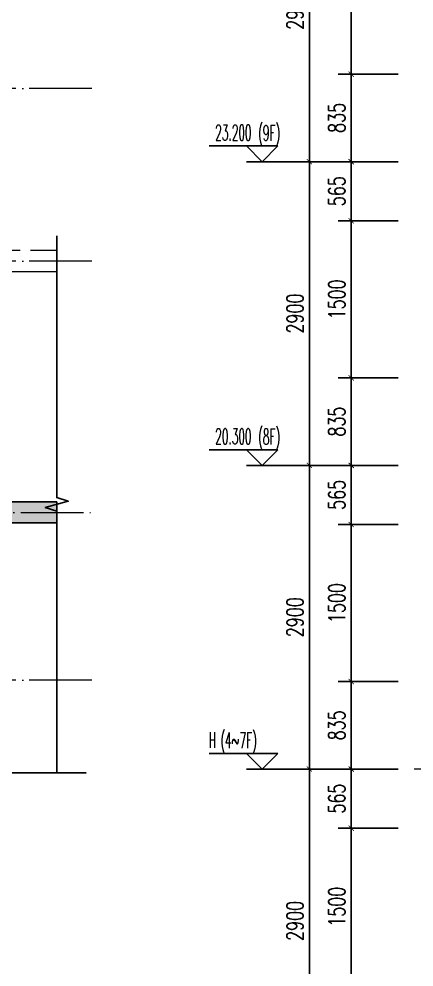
# Model space of a CAD drawing. Extents: x -812054 to 22247, y -644080 to 1003627.
# Drawn here: x -141102 to -137328, y -180211 to -171158 of the extents above; entities that cross this region are included whole.
import ezdxf

# ---------------------------------------------------------------- set-up
doc = ezdxf.new("R2010")
doc.units = 0
doc.header["$LTSCALE"] = 1000
doc.linetypes.add('DASH', pattern=[0.35, 0.25, -0.1])
doc.linetypes.add('DOTE', pattern=[2.42, 2, -0.2, 0.02, -0.2])
doc.layers.get('0').update_dxf_attribs({"linetype": 'CONTINUOUS'})
doc.layers.get('DEFPOINTS').update_dxf_attribs({"linetype": 'CONTINUOUS'})
for name, color, linetype in [('DIM_ELEV', 3, 'CONTINUOUS'), ('PUB_DIM', 3, 'CONTINUOUS'), ('PUB_TEXT', 2, 'CONTINUOUS'), ('S-L主梁线', 4, 'DASH'), ('S-Q墙填充', 252, 'CONTINUOUS'), ('S-Q墙实线', 6, 'CONTINUOUS'), ('THIN', 7, 'CONTINUOUS')]:
    doc.layers.add(name, color=color, linetype=linetype)
doc.layers.add('DOTE', color=19, linetype='DOTE', lineweight=9)
doc.styles.add('_TCH_DIM', font='SIMPLEX.shx', dxfattribs={"width": 0.7, "bigfont": 'GBCBIG.shx'})
doc.styles.add('_TCH_DIM_T3', font='SIMPLEX', dxfattribs={"width": 0.705882, "bigfont": 'GBCBIG'})
doc.dimstyles.new('_TCH_ARCH&&50', dxfattribs={"dimtxt": 157.5, "dimasz": 50, "dimexe": 125, "dimexo": 150, "dimgap": 58.75, "dimtad": 1, "dimdec": 0, "dimzin": 0, "dimdsep": 46, "dimtxsty": '_TCH_DIM_T3', "dimblk": 'ARCHTICK', "dimcen": 0.09, "dimclrt": 7, "dimazin": 0, "dimtfac": 1, "dimtdec": 0, "dimtix": 1, "dimtmove": 2, "dimatfit": 3, "dimldrblk": 'ARCHTICK', "dimfxl": 1, "dimtolj": 1, "dimtzin": 0, "dimarcsym": 0})

# ---------------------------------------------------------------- blocks, each defined once
blk = doc.blocks.new('_ArchTick')
at = {"color": 0, "linetype": 'ByBlock', "const_width": 0.15}
blk.add_lwpolyline([(-0.5, -0.5), (0.5, 0.5)], dxfattribs=at)
blk = doc.blocks.new('*D1235')
at = {"layer": 'DEFPOINTS', "color": 0, "transparency": 16777216}
for p in [(-137928.2, -178885.8), (-137328.2, -178885.8), (-137328.2, -180385.8)]:
    blk.add_point(p, dxfattribs=at)
at = {"layer": 'PUB_DIM', "color": 0, "lineweight": -2, "transparency": 16777216}
for p, q in [((-137478.2, -178885.8), (-138053.2, -178885.8)), ((-137928.2, -180385.8), (-137928.2, -178885.8)), ((-137478.2, -180385.8), (-138053.2, -180385.8))]:
    blk.add_line(p, q, dxfattribs=at)
at = {"layer": 'PUB_DIM', "color": 0, "lineweight": -2, "transparency": 16777216, "xscale": 50, "yscale": 50, "zscale": 50}
for p, rotation in [((-137928.2, -178885.8), 90), ((-137928.2, -180385.8), 270)]:
    blk.add_blockref('_ArchTick', p, dxfattribs=dict(at, rotation=rotation))
at = {"layer": 'PUB_DIM', "color": 7, "transparency": 16777216, "insert": (-138065.7, -179635.8), "char_height": 157.5, "attachment_point": 5, "rotation": 90, "style": '_TCH_DIM_T3'}
blk.add_mtext('\\A1;1500', dxfattribs=at)
blk = doc.blocks.new('*D1236')
at = {"layer": 'DEFPOINTS', "color": 0, "transparency": 16777216}
for p in [(-137928.2, -178320.8), (-137328.2, -178320.8), (-137328.2, -178885.8)]:
    blk.add_point(p, dxfattribs=at)
at = {"layer": 'PUB_DIM', "color": 0, "lineweight": -2, "transparency": 16777216}
for p, q in [((-137478.2, -178320.8), (-138053.2, -178320.8)), ((-137928.2, -178885.8), (-137928.2, -178320.8)), ((-137478.2, -178885.8), (-138053.2, -178885.8))]:
    blk.add_line(p, q, dxfattribs=at)
at = {"layer": 'PUB_DIM', "color": 0, "lineweight": -2, "transparency": 16777216, "xscale": 50, "yscale": 50, "zscale": 50}
for p, rotation in [((-137928.2, -178320.8), 90), ((-137928.2, -178885.8), 270)]:
    blk.add_blockref('_ArchTick', p, dxfattribs=dict(at, rotation=rotation))
at = {"layer": 'PUB_DIM', "color": 7, "transparency": 16777216, "insert": (-138065.7, -178603.3), "char_height": 157.5, "attachment_point": 5, "rotation": 90, "style": '_TCH_DIM_T3'}
blk.add_mtext('\\A1;565', dxfattribs=at)
blk = doc.blocks.new('*D1237')
at = {"layer": 'DEFPOINTS', "color": 0, "transparency": 16777216}
for p in [(-137928.2, -177485.8), (-137328.2, -177485.8), (-137328.2, -178320.8)]:
    blk.add_point(p, dxfattribs=at)
at = {"layer": 'PUB_DIM', "color": 0, "lineweight": -2, "transparency": 16777216}
for p, q in [((-137478.2, -177485.8), (-138053.2, -177485.8)), ((-137928.2, -178320.8), (-137928.2, -177485.8)), ((-137478.2, -178320.8), (-138053.2, -178320.8))]:
    blk.add_line(p, q, dxfattribs=at)
at = {"layer": 'PUB_DIM', "color": 0, "lineweight": -2, "transparency": 16777216, "xscale": 50, "yscale": 50, "zscale": 50}
for p, rotation in [((-137928.2, -177485.8), 90), ((-137928.2, -178320.8), 270)]:
    blk.add_blockref('_ArchTick', p, dxfattribs=dict(at, rotation=rotation))
at = {"layer": 'PUB_DIM', "color": 7, "transparency": 16777216, "insert": (-138065.7, -177903.3), "char_height": 157.5, "attachment_point": 5, "rotation": 90, "style": '_TCH_DIM_T3'}
blk.add_mtext('\\A1;835', dxfattribs=at)
blk = doc.blocks.new('*D1238')
at = {"layer": 'DEFPOINTS', "color": 0, "transparency": 16777216}
for p in [(-137928.2, -175985.8), (-137328.2, -175985.8), (-137328.2, -177485.8)]:
    blk.add_point(p, dxfattribs=at)
at = {"layer": 'PUB_DIM', "color": 0, "lineweight": -2, "transparency": 16777216}
for p, q in [((-137478.2, -175985.8), (-138053.2, -175985.8)), ((-137928.2, -177485.8), (-137928.2, -175985.8)), ((-137478.2, -177485.8), (-138053.2, -177485.8))]:
    blk.add_line(p, q, dxfattribs=at)
at = {"layer": 'PUB_DIM', "color": 0, "lineweight": -2, "transparency": 16777216, "xscale": 50, "yscale": 50, "zscale": 50}
for p, rotation in [((-137928.2, -175985.8), 90), ((-137928.2, -177485.8), 270)]:
    blk.add_blockref('_ArchTick', p, dxfattribs=dict(at, rotation=rotation))
at = {"layer": 'PUB_DIM', "color": 7, "transparency": 16777216, "insert": (-138065.7, -176735.8), "char_height": 157.5, "attachment_point": 5, "rotation": 90, "style": '_TCH_DIM_T3'}
blk.add_mtext('\\A1;1500', dxfattribs=at)
blk = doc.blocks.new('*D1239')
at = {"layer": 'DEFPOINTS', "color": 0, "transparency": 16777216}
for p in [(-137928.2, -175420.8), (-137328.2, -175420.8), (-137328.2, -175985.8)]:
    blk.add_point(p, dxfattribs=at)
at = {"layer": 'PUB_DIM', "color": 0, "lineweight": -2, "transparency": 16777216}
for p, q in [((-137478.2, -175420.8), (-138053.2, -175420.8)), ((-137928.2, -175985.8), (-137928.2, -175420.8)), ((-137478.2, -175985.8), (-138053.2, -175985.8))]:
    blk.add_line(p, q, dxfattribs=at)
at = {"layer": 'PUB_DIM', "color": 0, "lineweight": -2, "transparency": 16777216, "xscale": 50, "yscale": 50, "zscale": 50}
for p, rotation in [((-137928.2, -175420.8), 90), ((-137928.2, -175985.8), 270)]:
    blk.add_blockref('_ArchTick', p, dxfattribs=dict(at, rotation=rotation))
at = {"layer": 'PUB_DIM', "color": 7, "transparency": 16777216, "insert": (-138065.7, -175703.3), "char_height": 157.5, "attachment_point": 5, "rotation": 90, "style": '_TCH_DIM_T3'}
blk.add_mtext('\\A1;565', dxfattribs=at)
blk = doc.blocks.new('*D1240')
at = {"layer": 'DEFPOINTS', "color": 0, "transparency": 16777216}
for p in [(-137928.2, -174585.8), (-137328.2, -174585.8), (-137328.2, -175420.8)]:
    blk.add_point(p, dxfattribs=at)
at = {"layer": 'PUB_DIM', "color": 0, "lineweight": -2, "transparency": 16777216}
for p, q in [((-137478.2, -174585.8), (-138053.2, -174585.8)), ((-137928.2, -175420.8), (-137928.2, -174585.8)), ((-137478.2, -175420.8), (-138053.2, -175420.8))]:
    blk.add_line(p, q, dxfattribs=at)
at = {"layer": 'PUB_DIM', "color": 0, "lineweight": -2, "transparency": 16777216, "xscale": 50, "yscale": 50, "zscale": 50}
for p, rotation in [((-137928.2, -174585.8), 90), ((-137928.2, -175420.8), 270)]:
    blk.add_blockref('_ArchTick', p, dxfattribs=dict(at, rotation=rotation))
at = {"layer": 'PUB_DIM', "color": 7, "transparency": 16777216, "insert": (-138065.7, -175003.3), "char_height": 157.5, "attachment_point": 5, "rotation": 90, "style": '_TCH_DIM_T3'}
blk.add_mtext('\\A1;835', dxfattribs=at)
blk = doc.blocks.new('*D1241')
at = {"layer": 'DEFPOINTS', "color": 0, "transparency": 16777216}
for p in [(-137928.2, -173085.8), (-137328.2, -173085.8), (-137328.2, -174585.8)]:
    blk.add_point(p, dxfattribs=at)
at = {"layer": 'PUB_DIM', "color": 0, "lineweight": -2, "transparency": 16777216}
for p, q in [((-137478.2, -173085.8), (-138053.2, -173085.8)), ((-137928.2, -174585.8), (-137928.2, -173085.8)), ((-137478.2, -174585.8), (-138053.2, -174585.8))]:
    blk.add_line(p, q, dxfattribs=at)
at = {"layer": 'PUB_DIM', "color": 0, "lineweight": -2, "transparency": 16777216, "xscale": 50, "yscale": 50, "zscale": 50}
for p, rotation in [((-137928.2, -173085.8), 90), ((-137928.2, -174585.8), 270)]:
    blk.add_blockref('_ArchTick', p, dxfattribs=dict(at, rotation=rotation))
at = {"layer": 'PUB_DIM', "color": 7, "transparency": 16777216, "insert": (-138065.7, -173835.8), "char_height": 157.5, "attachment_point": 5, "rotation": 90, "style": '_TCH_DIM_T3'}
blk.add_mtext('\\A1;1500', dxfattribs=at)
blk = doc.blocks.new('*D1242')
at = {"layer": 'DEFPOINTS', "color": 0, "transparency": 16777216}
for p in [(-137928.2, -172520.8), (-137328.2, -172520.8), (-137328.2, -173085.8)]:
    blk.add_point(p, dxfattribs=at)
at = {"layer": 'PUB_DIM', "color": 0, "lineweight": -2, "transparency": 16777216}
for p, q in [((-137478.2, -172520.8), (-138053.2, -172520.8)), ((-137928.2, -173085.8), (-137928.2, -172520.8)), ((-137478.2, -173085.8), (-138053.2, -173085.8))]:
    blk.add_line(p, q, dxfattribs=at)
at = {"layer": 'PUB_DIM', "color": 0, "lineweight": -2, "transparency": 16777216, "xscale": 50, "yscale": 50, "zscale": 50}
for p, rotation in [((-137928.2, -172520.8), 90), ((-137928.2, -173085.8), 270)]:
    blk.add_blockref('_ArchTick', p, dxfattribs=dict(at, rotation=rotation))
at = {"layer": 'PUB_DIM', "color": 7, "transparency": 16777216, "insert": (-138065.7, -172803.3), "char_height": 157.5, "attachment_point": 5, "rotation": 90, "style": '_TCH_DIM_T3'}
blk.add_mtext('\\A1;565', dxfattribs=at)
blk = doc.blocks.new('*D1243')
at = {"layer": 'DEFPOINTS', "color": 0, "transparency": 16777216}
for p in [(-137928.2, -171685.8), (-137328.2, -171685.8), (-137328.2, -172520.8)]:
    blk.add_point(p, dxfattribs=at)
at = {"layer": 'PUB_DIM', "color": 0, "lineweight": -2, "transparency": 16777216}
for p, q in [((-137478.2, -171685.8), (-138053.2, -171685.8)), ((-137928.2, -172520.8), (-137928.2, -171685.8)), ((-137478.2, -172520.8), (-138053.2, -172520.8))]:
    blk.add_line(p, q, dxfattribs=at)
at = {"layer": 'PUB_DIM', "color": 0, "lineweight": -2, "transparency": 16777216, "xscale": 50, "yscale": 50, "zscale": 50}
for p, rotation in [((-137928.2, -171685.8), 90), ((-137928.2, -172520.8), 270)]:
    blk.add_blockref('_ArchTick', p, dxfattribs=dict(at, rotation=rotation))
at = {"layer": 'PUB_DIM', "color": 7, "transparency": 16777216, "insert": (-138065.7, -172103.3), "char_height": 157.5, "attachment_point": 5, "rotation": 90, "style": '_TCH_DIM_T3'}
blk.add_mtext('\\A1;835', dxfattribs=at)
blk = doc.blocks.new('*D1244')
at = {"layer": 'DEFPOINTS', "color": 0, "transparency": 16777216}
for p in [(-137928.2, -169620.8), (-137328.2, -169620.8), (-137328.2, -171685.8)]:
    blk.add_point(p, dxfattribs=at)
at = {"layer": 'PUB_DIM', "color": 0, "lineweight": -2, "transparency": 16777216}
for p, q in [((-137478.2, -169620.8), (-138053.2, -169620.8)), ((-137928.2, -171685.8), (-137928.2, -169620.8)), ((-137478.2, -171685.8), (-138053.2, -171685.8))]:
    blk.add_line(p, q, dxfattribs=at)
at = {"layer": 'PUB_DIM', "color": 0, "lineweight": -2, "transparency": 16777216, "xscale": 50, "yscale": 50, "zscale": 50}
for p, rotation in [((-137928.2, -169620.8), 90), ((-137928.2, -171685.8), 270)]:
    blk.add_blockref('_ArchTick', p, dxfattribs=dict(at, rotation=rotation))
at = {"layer": 'PUB_DIM', "color": 7, "transparency": 16777216, "insert": (-138065.7, -170653.3), "char_height": 157.5, "attachment_point": 5, "rotation": 90, "style": '_TCH_DIM_T3'}
blk.add_mtext('\\A1;2065', dxfattribs=at)
blk = doc.blocks.new('*D1246')
at = {"layer": 'DEFPOINTS', "color": 0, "transparency": 16777216}
for p in [(-138328.2, -175420.8), (-137328.2, -175420.8), (-137328.2, -178320.8)]:
    blk.add_point(p, dxfattribs=at)
at = {"layer": 'PUB_DIM', "color": 0, "lineweight": -2, "transparency": 16777216}
for p, q in [((-137478.2, -175420.8), (-138453.2, -175420.8)), ((-138328.2, -178320.8), (-138328.2, -175420.8)), ((-137478.2, -178320.8), (-138453.2, -178320.8))]:
    blk.add_line(p, q, dxfattribs=at)
at = {"layer": 'PUB_DIM', "color": 0, "lineweight": -2, "transparency": 16777216, "xscale": 50, "yscale": 50, "zscale": 50}
for p, rotation in [((-138328.2, -175420.8), 90), ((-138328.2, -178320.8), 270)]:
    blk.add_blockref('_ArchTick', p, dxfattribs=dict(at, rotation=rotation))
at = {"layer": 'PUB_DIM', "color": 7, "transparency": 16777216, "insert": (-138465.7, -176870.8), "char_height": 157.5, "attachment_point": 5, "rotation": 90, "style": '_TCH_DIM_T3'}
blk.add_mtext('\\A1;2900', dxfattribs=at)
blk = doc.blocks.new('*D1247')
at = {"layer": 'DEFPOINTS', "color": 0, "transparency": 16777216}
for p in [(-138328.2, -172520.8), (-137328.2, -172520.8), (-137328.2, -175420.8)]:
    blk.add_point(p, dxfattribs=at)
at = {"layer": 'PUB_DIM', "color": 0, "lineweight": -2, "transparency": 16777216}
for p, q in [((-137478.2, -172520.8), (-138453.2, -172520.8)), ((-138328.2, -175420.8), (-138328.2, -172520.8)), ((-137478.2, -175420.8), (-138453.2, -175420.8))]:
    blk.add_line(p, q, dxfattribs=at)
at = {"layer": 'PUB_DIM', "color": 0, "lineweight": -2, "transparency": 16777216, "xscale": 50, "yscale": 50, "zscale": 50}
for p, rotation in [((-138328.2, -172520.8), 90), ((-138328.2, -175420.8), 270)]:
    blk.add_blockref('_ArchTick', p, dxfattribs=dict(at, rotation=rotation))
at = {"layer": 'PUB_DIM', "color": 7, "transparency": 16777216, "insert": (-138465.7, -173970.8), "char_height": 157.5, "attachment_point": 5, "rotation": 90, "style": '_TCH_DIM_T3'}
blk.add_mtext('\\A1;2900', dxfattribs=at)
blk = doc.blocks.new('*D1248')
at = {"layer": 'DEFPOINTS', "color": 0, "transparency": 16777216}
for p in [(-138328.2, -169620.8), (-137328.2, -169620.8), (-137328.2, -172520.8)]:
    blk.add_point(p, dxfattribs=at)
at = {"layer": 'PUB_DIM', "color": 0, "lineweight": -2, "transparency": 16777216}
for p, q in [((-137478.2, -169620.8), (-138453.2, -169620.8)), ((-138328.2, -172520.8), (-138328.2, -169620.8)), ((-137478.2, -172520.8), (-138453.2, -172520.8))]:
    blk.add_line(p, q, dxfattribs=at)
at = {"layer": 'PUB_DIM', "color": 0, "lineweight": -2, "transparency": 16777216, "xscale": 50, "yscale": 50, "zscale": 50}
for p, rotation in [((-138328.2, -169620.8), 90), ((-138328.2, -172520.8), 270)]:
    blk.add_blockref('_ArchTick', p, dxfattribs=dict(at, rotation=rotation))
at = {"layer": 'PUB_DIM', "color": 7, "transparency": 16777216, "insert": (-138465.7, -171070.8), "char_height": 157.5, "attachment_point": 5, "rotation": 90, "style": '_TCH_DIM_T3'}
blk.add_mtext('\\A1;2900', dxfattribs=at)
blk = doc.blocks.new('*D1255')
at = {"layer": 'DEFPOINTS', "color": 0, "transparency": 16777216}
for p in [(-138328.2, -178320.8), (-137328.2, -178320.8), (-137328.2, -181220.8)]:
    blk.add_point(p, dxfattribs=at)
at = {"layer": 'PUB_DIM', "color": 0, "lineweight": -2, "transparency": 16777216}
for p, q in [((-137478.2, -178320.8), (-138453.2, -178320.8)), ((-138328.2, -181220.8), (-138328.2, -178320.8)), ((-137478.2, -181220.8), (-138453.2, -181220.8))]:
    blk.add_line(p, q, dxfattribs=at)
at = {"layer": 'PUB_DIM', "color": 0, "lineweight": -2, "transparency": 16777216, "xscale": 50, "yscale": 50, "zscale": 50}
for p, rotation in [((-138328.2, -178320.8), 90), ((-138328.2, -181220.8), 270)]:
    blk.add_blockref('_ArchTick', p, dxfattribs=dict(at, rotation=rotation))
at = {"layer": 'PUB_DIM', "color": 7, "transparency": 16777216, "insert": (-138465.7, -179770.8), "char_height": 157.5, "attachment_point": 5, "rotation": 90, "style": '_TCH_DIM_T3'}
blk.add_mtext('\\A1;2900', dxfattribs=at)

msp = doc.modelspace()

# ---------------------------------------------------------------- hatches: boundary and pattern name
at = {"layer": 'S-Q墙填充'}
h = msp.add_hatch(color=252, dxfattribs=at)
h.dxf.hatch_style = 1
h.paths.add_polyline_path([(-142004.03, -175770.17), (-142004.03, -175470.17), (-142204.03, -175470.17), (-142204.03, -175970.17), (-141804.16, -175970.17), (-140741.14, -175970.17), (-140741.14, -175770.17), (-141804.16, -175770.17)])

# ---------------------------------------------------------------- linework, layer by layer
at = {"layer": 'DIM_ELEV'}
for p, q in [((-138628.16, -172370.8), (-139284.16, -172370.8)), ((-138778.16, -172520.8), (-138928.16, -172370.8)), ((-138778.16, -172520.8), (-138628.16, -172370.8)), ((-137928.16, -172520.8), (-138928.16, -172520.8)), ((-138628.16, -175270.8), (-139284.16, -175270.8)), ((-138778.16, -175420.8), (-138928.16, -175270.8)), ((-138778.16, -175420.8), (-138628.16, -175270.8)), ((-137928.16, -175420.8), (-138928.16, -175420.8)), ((-138628.16, -178170.8), (-139284.16, -178170.8)), ((-138778.16, -178320.8), (-138928.16, -178170.8)), ((-138778.16, -178320.8), (-138628.16, -178170.8)), ((-137928.16, -178320.8), (-138928.16, -178320.8))]:
    msp.add_line(p, q, dxfattribs=at)
at = {"layer": 'DOTE', "linetype": 'DOTE', "ltscale": 0.3}
for p, q in [((-140404.03, -171820.44), (-146167.18, -171820.44)), ((-140404.03, -173470.44), (-146167.18, -173470.44)), ((-146167.18, -175870.17), (-140404.03, -175870.17)), ((-140404.03, -177470.44), (-146167.18, -177470.44))]:
    msp.add_line(p, q, dxfattribs=at)
at = {"layer": 'DOTE', "linetype": 'DOTE'}
msp.add_line((-121851.1, -178320.8), (-137328.16, -178320.8), dxfattribs=at)
msp.add_line((-121851.1, -178320.8), (-137328.16, -178320.8), dxfattribs=at)
at = {"layer": 'S-L主梁线', "linetype": 'DASH', "lineweight": 18}
msp.add_line((-140741.14, -173370.44), (-141204.43, -173370.44), dxfattribs=at)
at = {"layer": 'S-L主梁线', "linetype": 'ByBlock', "lineweight": 18}
msp.add_line((-141204.43, -173570.44), (-140741.14, -173570.44), dxfattribs=at)
at = {"layer": 'S-Q墙实线'}
msp.add_lwpolyline([(-142004.03, -175770.17), (-142004.03, -175470.17), (-142204.03, -175470.17), (-142204.03, -175970.17), (-141804.16, -175970.17), (-140741.14, -175970.17), (-140741.14, -175770.17), (-141804.16, -175770.17)], close=True, dxfattribs=at)
at = {"layer": 'THIN'}
for points in [[(-140741.14, -173230.44), (-140741.14, -175728.88), (-140631.14, -175763.88), (-140851.14, -175823.88), (-140741.14, -175858.88), (-140741.14, -178357.33)], [(-146447.18, -178357.33), (-143584.16, -178357.33), (-143514.16, -178137.33), (-143394.16, -178577.33), (-143324.16, -178357.33), (-140461.14, -178357.33), (-140461.14, -178357.33)]]:
    msp.add_lwpolyline(points, dxfattribs=at)

# ---------------------------------------------------------------- texts
at = {"layer": 'PUB_TEXT', "style": '_TCH_DIM', "width": 0.494118}
for s, p in [('23.200', (-139226.36, -172318.3)), ('(9F)', (-138815.56, -172320.75)), ('20.300', (-139226.36, -175218.3)), ('(8F)', (-138815.56, -175220.75)), ('H', (-139289.36, -178118.3)), ('(4~7F)', (-139177.81, -178120.75))]:
    msp.add_text(s, height=148.75, dxfattribs=at).set_placement(p)

# ---------------------------------------------------------------- dimensions: what is measured, and where the dimension line sits
at = {"layer": 'PUB_DIM'}
for p1, p2, distance, picture, middle in [((-137328.16, -172520.8), (-137328.16, -169620.8), 1000, '*D1248', (-138465.66, -171070.8)), ((-137328.16, -171685.78), (-137328.16, -169620.8), 600, '*D1244', (-138065.66, -170653.29)), ((-137328.16, -172520.8), (-137328.16, -171685.78), 600, '*D1243', (-138065.66, -172103.29)), ((-137328.16, -175420.8), (-137328.16, -172520.8), 1000, '*D1247', (-138465.66, -173970.8)), ((-137328.16, -173085.76), (-137328.16, -172520.8), 600, '*D1242', (-138065.66, -172803.28)), ((-137328.16, -174585.76), (-137328.16, -173085.76), 600, '*D1241', (-138065.66, -173835.76)), ((-137328.16, -175420.8), (-137328.16, -174585.76), 600, '*D1240', (-138065.66, -175003.28)), ((-137328.16, -178320.8), (-137328.16, -175420.8), 1000, '*D1246', (-138465.66, -176870.8)), ((-137328.16, -175985.76), (-137328.16, -175420.8), 600, '*D1239', (-138065.66, -175703.28)), ((-137328.16, -177485.76), (-137328.16, -175985.76), 600, '*D1238', (-138065.66, -176735.76)), ((-137328.16, -178320.8), (-137328.16, -177485.76), 600, '*D1237', (-138065.66, -177903.28)), ((-137328.16, -181220.8), (-137328.16, -178320.8), 1000, '*D1255', (-138465.66, -179770.8)), ((-137328.16, -178885.76), (-137328.16, -178320.8), 600, '*D1236', (-138065.66, -178603.28)), ((-137328.16, -180385.76), (-137328.16, -178885.76), 600, '*D1235', (-138065.66, -179635.76))]:
    dim = msp.add_aligned_dim(p1=p1, p2=p2, distance=distance, dimstyle='_TCH_ARCH&&50', dxfattribs=at)
    dim.commit()
    dim.dimension.update_dxf_attribs({"geometry": picture, "text_midpoint": middle})

doc.saveas('drawing.dxf')
